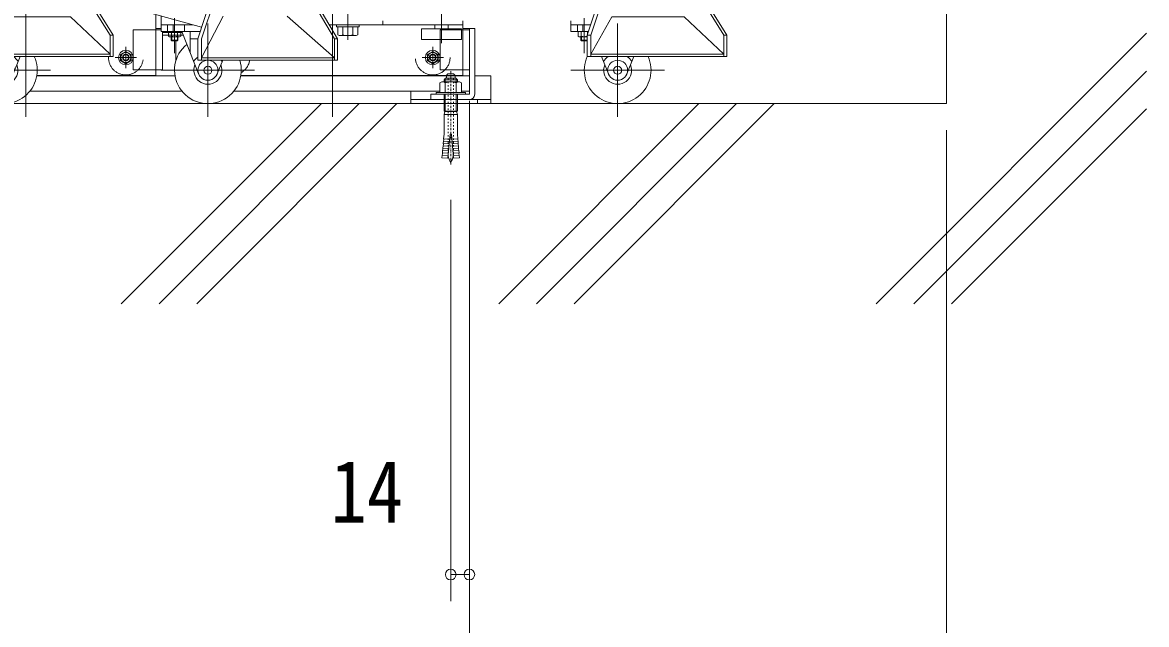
# Model space of a CAD drawing. Units: millimetres, scale not verified. Extents: x -5740 to 5740, y -4020 to 4020.
# Drawn here: x -651 to 191, y -2591 to -2140 of the extents above; entities that cross this region are included whole.
import ezdxf
from ezdxf.enums import TextEntityAlignment as Align

# ---------------------------------------------------------------- set-up
doc = ezdxf.new("R2010")
doc.units = ezdxf.units.MM
doc.header["$LTSCALE"] = 10
for name, pattern in [('USER2', [10, 4, -6]), ('USER3', [13, 6, -3, 1, -3]), ('USER4', [24, 12, -5, 2, -5]), ('USER5', [25, 6, -5, 2, -5, 2, -5])]:
    doc.linetypes.add(name, pattern=pattern)
for name, color, linetype, lineweight in [('0-0_0', 7, 'Continuous', 18), ('0-1_0-0SHITUMEI', 4, 'Continuous', 18), ('0-3_2ラック-03BODL', 7, 'Continuous', 18), ('0-5_2ラック-43THIN', 4, 'Continuous', 18), ('0-9_2ラック-Aレル', 7, 'Continuous', 18), ('0-A_2ラック-Bラック前', 2, 'USER5', 18), ('0-B_2ラック-Cラック奥', 7, 'Continuous', 18), ('0-E_2ラック-F寸法', 3, 'Continuous', 18)]:
    doc.layers.add(name, color=color, linetype=linetype, lineweight=lineweight)
doc.styles.add('ＭＳ ゴシック', font='')
doc.styles.get('ＭＳ ゴシック').set_extended_font_data('MS Gothic')

# ---------------------------------------------------------------- blocks, each defined once
blk = doc.blocks.new('C-10x60L_3')
at = {"layer": '0-1_0-0SHITUMEI'}
for p, q in [((-54.8, 440), (-54.8, -440)), ((-54.8, 440), (0, 440)), ((0, -440), (0, 440)), ((-608, -88), (-608, 88)), ((-551.1, -130), (-551.1, 130)), ((-551.1, 130), (-488, 130)), ((-480, 152), (-432, 200)), ((-480, -152), (-480, 152)), ((-480, -122), (-480, 122)), ((-464.5, 167.5), (-374.8, 167.5)), ((-432, -200), (-432, 200)), ((-432, 200), (-374.8, 200)), ((-374.8, 268), (-342.8, 323.3)), ((-374.8, -268), (-374.8, 268)), ((-342.8, 323.3), (-54.8, 323.3)), ((-342.8, 161.7), (-54.8, 161.7)), ((-54.8, -323.3), (-54.8, 323.3)), ((0, 200), (507.1, 200)), ((0, 167.5), (507.1, 167.5)), ((507.1, -200), (507.1, 200)), ((520, 177.6), (507.1, 200)), ((507.1, 167.5), (520, 177.6)), ((520, 177.6), (603.6, 200)), ((520, -177.6), (520, 177.6)), ((603.6, -200), (603.6, 200)), ((603.6, 200), (1192.1, 200)), ((1192.1, 200), (1333.7, 212.4)), ((1200, 20), (1917.3, 82.8)), ((1200, -20), (1200, 20)), ((1349.4, 33.1), (1333.7, 212.4)), ((1473.2, 224.6), (1403.5, 218.5)), ((1419.2, 39.2), (1403.5, 218.5)), ((1488.9, 45.3), (1473.2, 224.6)), ((1612.7, 236.8), (1542.9, 230.7)), ((1558.6, 51.4), (1542.9, 230.7)), ((1628.4, 57.5), (1612.7, 236.8)), ((1752.1, 249), (1682.4, 242.9)), ((1698.1, 63.6), (1682.4, 242.9)), ((1767.8, 69.7), (1752.1, 249)), ((1821.9, 255.1), (1901.6, 262.1)), ((1837.6, 75.8), (1821.9, 255.1)), ((1917.3, 82.8), (1901.6, 262.1)), ((-551.1, -130), (-488, -130)), ((-480, -152), (-432, -200)), ((-464.5, -167.5), (-374.8, -167.5)), ((-432, -200), (-374.8, -200)), ((-374.8, -268), (-342.8, -323.3)), ((-342.8, -161.7), (-54.8, -161.7)), ((-342.8, -323.3), (-54.8, -323.3)), ((0, -167.5), (507.1, -167.5)), ((0, -200), (507.1, -200)), ((507.1, -167.5), (520, -177.6)), ((520, -177.6), (507.1, -200)), ((520, -177.6), (603.6, -200)), ((603.6, -200), (1192.1, -200)), ((1192.1, -200), (1333.7, -212.4)), ((1200, -20), (1917.3, -82.8)), ((1349.4, -33.1), (1333.7, -212.4)), ((1419.2, -39.2), (1403.5, -218.5)), ((1473.2, -224.6), (1403.5, -218.5)), ((1488.9, -45.3), (1473.2, -224.6)), ((1558.6, -51.4), (1542.9, -230.7)), ((1612.7, -236.8), (1542.9, -230.7)), ((1628.4, -57.5), (1612.7, -236.8)), ((1698.1, -63.6), (1682.4, -242.9)), ((1752.1, -249), (1682.4, -242.9)), ((1767.8, -69.7), (1752.1, -249)), ((1837.6, -75.8), (1821.9, -255.1)), ((1821.9, -255.1), (1901.6, -262.1)), ((1917.3, -82.8), (1901.6, -262.1)), ((-54.8, -440), (0, -440))]:
    blk.add_line(p, q, dxfattribs=at)
at = {"layer": '0-1_0-0SHITUMEI', "linetype": 'USER3'}
blk.add_line((-688, 0), (2120, 0), dxfattribs=at)
at = {"layer": '0-1_0-0SHITUMEI', "linetype": 'USER2'}
for p, q in [((-472, 80), (1774.7, 80)), ((-472, -80), (1774.7, -80))]:
    blk.add_line(p, q, dxfattribs=at)
at = {"layer": '0-1_0-0SHITUMEI'}
for centre, radius, start, end in [((-499.1, 0), 140, 111.787, 141.055), ((-488, 122), 8, 0, 90), ((-472, 88), 8, 180, 270), ((50.3, 0), 425.1, 157.649, 202.351), ((-256.5, 242.5), 118.2, 180.014, 223.119), ((1360.4, 308.8), 100, 254.513, 295.487), ((1499.9, 321), 100, 254.513, 295.487), ((1639.4, 333.2), 100, 254.513, 295.487), ((1778.8, 345.4), 100, 254.513, 295.487), ((1774.7, -400), 480, 56.443, 82.426), ((-499.1, 0), 140, 218.945, 248.213), ((-488, -122), 8, 270, 0), ((-472, -88), 8, 90, 180), ((-256.5, -242.5), 118.2, 136.881, 179.986), ((1360.4, -308.8), 100, 64.513, 105.487), ((1499.9, -321), 100, 64.513, 105.487), ((1639.4, -333.2), 100, 64.513, 105.487), ((1778.8, -345.4), 100, 64.513, 105.487), ((1774.7, 400), 480, 277.574, 303.557)]:
    blk.add_arc(centre, radius, start, end, dxfattribs=at)
at = {"layer": '0-1_0-0SHITUMEI', "linetype": 'USER2'}
for centre, start, end in [((1774.7, -400), 82.426, 90), ((1774.7, 400), 270, 277.574)]:
    blk.add_arc(centre, 480, start, end, dxfattribs=at)
blk = doc.blocks.new('CCS-RACK-L-FRT1_13')
at = {"layer": '0-0_0', "color": 3, "linetype": 'USER4'}
for p, q in [((0, 102), (0, -10)), ((11.29, 47.9), (11.29, 69)), ((81.5, 70.61), (81.5, 45.3)), ((188.61, 37.9), (188.61, 64)), ((213.61, 60), (213.61, -10)), ((75, 42.5), (75, 26.5)), ((83, 34.5), (67, 34.5)), ((178.61, 25), (248.61, 25))]:
    blk.add_line(p, q, dxfattribs=at)
at = {"layer": '0-0_0'}
for p, q in [((97.5, 59), (-2.58, 59)), ((-2.58, 59), (97.5, 59)), ((37.5, 62), (37.5, 59)), ((97.5, 62), (97.5, 55.23)), ((178.61, 59), (193.32, 59)), ((183.44, 54), (183.44, 59)), ((187.5, 59), (187.5, 54)), ((7.53, 57.4), (7.53, 51.6)), ((15.04, 57.4), (15.04, 51.6)), ((186.31, 54), (186.31, 50.45)), ((190.73, 51.19), (193.55, 51.19)), ((190.91, 51.74), (190.91, 54)), ((293.21, 35.35), (293.21, 51.19)), ((186.11, 47.5), (190.73, 47.5)), ((201.43, 35.35), (206.64, 22.23)), ((220.58, 22.23), (225.8, 35.35)), ((97.5, 21), (-68.82, 21)), ((97.5, 25.23), (97.5, 21))]:
    blk.add_line(p, q, dxfattribs=at)
at = {"layer": '0-0_0', "color": 3, "linetype": 'USER2'}
for p, q in [((76.5, 56), (76.5, 59)), ((86.5, 56), (86.5, 59)), ((97.5, 55.23), (97.5, 25.23))]:
    blk.add_line(p, q, dxfattribs=at)
at = {"layer": '0-0_0', "color": 3}
for p, q in [((186.51, 50), (186.51, 47.1)), ((190.71, 47.1), (190.71, 50))]:
    blk.add_line(p, q, dxfattribs=at)
at = {"layer": '0-0_0'}
for points in [[(266.6, 94), (293.21, 51.19), (295.5, 51.19), (295.5, 35.35), (190.73, 35.35), (190.73, 51.19), (204.89, 94)], [(207.71, 94), (193.55, 51.19), (193.55, 35.35)], [(295.5, 51.19), (268.9, 94), (259.17, 94), (259.17, 92)], [(19.79, 59), (19.79, 57.4), (2.79, 57.4), (2.79, 59)], [(191.66, 54), (178.61, 54), (178.61, 62)], [(3.78, 57.4), (3.78, 51.6), (4.99, 50.9), (17.59, 50.9), (18.79, 51.6), (18.79, 57.4)], [(190.73, 50), (184.79, 50), (184.01, 50.45), (184.01, 54)], [(186.11, 50), (186.11, 47.5), (186.61, 47), (190.61, 47), (190.73, 47.12)]]:
    blk.add_lwpolyline(points, dxfattribs=at)
for points in [[(209.35, 65), (193.55, 36.99), (293.21, 36.99), (263.52, 65)], [(102.5, 55.23), (102.5, 25.23), (80.5, 25.23), (80.5, 55.23)], [(75, 29.88), (79, 32.19), (79, 36.81), (75, 39.12), (71, 36.81), (71, 32.19)]]:
    blk.add_lwpolyline(points, close=True, dxfattribs=at)
at = {"layer": '0-0_0', "color": 3, "linetype": 'USER2'}
blk.add_lwpolyline([(96.5, 56), (66.5, 56), (66.5, 48), (96.5, 48)], close=True, dxfattribs=at)
blk.add_circle((75, 34.5), 13, dxfattribs=at)
at = {"layer": '0-0_0'}
for centre, radius in [((75, 34.5), 5.5), ((75, 34.5), 3.82), ((75, 34.5), 2.1), ((213.61, 25), 7.5), ((213.61, 25), 3)]:
    blk.add_circle(centre, radius, dxfattribs=at)
at = {"layer": '0-0_0', "color": 3}
blk.add_circle((75, 34.5), 2.5, dxfattribs=at)
at = {"layer": '0-0_0'}
for centre, radius, start, end in [((5.66, 53.78), 2.88, 270, 310.72682), ((11.29, 61.36), 10.46, 248.97459, 291.02541), ((16.92, 53.78), 2.88, 229.27318, 270), ((185.16, 52.14), 2.04, 244.26988, 304.28792), ((188.61, 57.73), 7.63, 252.4633, 286.11698), ((213.61, 25), 25, 155.5351, 24.4649), ((213.61, 25), 12.5, 124.07841, 148.55406), ((213.61, 25), 12.5, 31.44594, 55.92159), ((213.61, 25), 10.5, 157.26885, 22.73115)]:
    blk.add_arc(centre, radius, start, end, dxfattribs=at)
at = {"layer": '0-0_0', "color": 3, "linetype": 'USER2'}
blk.add_arc((-75, 34.5), 13, 299.66613, 351.47967, dxfattribs=at)
blk = doc.blocks.new('CCS-RACK-H-FRT1_12')
at = {"layer": '0-B_2ラック-Cラック奥', "color": 3, "linetype": 'USER4'}
for p, q in [((0, -10), (0, 102)), ((111.5, 64), (111.5, 37.9)), ((136.5, -10), (136.5, 60)), ((75, 42.5), (75, 26.5)), ((83, 34.5), (67, 34.5)), ((171.5, 25), (101.5, 25))]:
    blk.add_line(p, q, dxfattribs=at)
at = {"layer": '0-B_2ラック-Cラック奥'}
for p, q in [((143.59, 92.88), (128.84, 48.41)), ((131.66, 48.41), (146.41, 92.88)), ((205.31, 92.88), (231.32, 48.41)), ((233.61, 48.41), (207.6, 92.88)), ((47.15, 80.73), (131.66, 57.26)), ((97.5, 66.75), (97.5, 55.23)), ((101.5, 54), (101.5, 65.64)), ((101.5, 59), (125.4, 59)), ((106.32, 54), (106.32, 59)), ((110.39, 54), (110.39, 59)), ((119, 54), (119, 59)), ((148.05, 65.6), (131.66, 34.21)), ((196, 65.6), (231.32, 34.21)), ((80.5, 55.23), (80.5, 25.23)), ((101.5, 55.23), (80.5, 55.23)), ((130.7, 54), (101.5, 54)), ((102.5, 54), (102.5, 25.23)), ((109.2, 50.45), (109.2, 54)), ((113.8, 54), (113.8, 50.45)), ((116.9, 54), (129.53, 22.23)), ((123.27, 37.97), (123.27, 54)), ((115.32, 50), (107.68, 50)), ((109, 47.5), (109, 50)), ((109, 47.5), (109.5, 47)), ((109, 47.5), (114, 47.5)), ((113.5, 47), (109.5, 47)), ((112.57, 32.22), (112.57, 47)), ((114, 47.5), (113.5, 47)), ((114, 47.5), (114, 50)), ((128.84, 48.41), (123.27, 48.41)), ((128.84, 48.41), (128.84, 32.57)), ((131.66, 32.57), (131.66, 48.41)), ((231.32, 34.21), (131.66, 34.21)), ((147.58, 32.57), (143.47, 22.23)), ((97.5, 21), (8.29, 21)), ((102.5, 25.23), (80.5, 25.23)), ((97.5, 25.23), (97.5, 21))]:
    blk.add_line(p, q, dxfattribs=at)
at = {"layer": '0-B_2ラック-Cラック奥', "color": 3, "linetype": 'USER2'}
blk.add_line((97.5, 55.23), (97.5, 25.23), dxfattribs=at)
at = {"layer": '0-B_2ラック-Cラック奥', "color": 3}
for p, q in [((109.4, 50), (109.4, 47.1)), ((113.6, 50), (113.6, 47.1))]:
    blk.add_line(p, q, dxfattribs=at)
at = {"layer": '0-B_2ラック-Cラック奥'}
for points in [[(107.68, 50), (106.9, 50.45), (106.9, 54)], [(115.32, 50), (116.1, 50.45), (116.1, 54)], [(128.84, 32.57), (233.61, 32.57), (233.61, 48.41), (231.32, 48.41), (231.32, 32.57)]]:
    blk.add_lwpolyline(points, dxfattribs=at)
blk.add_lwpolyline([(71, 32.19), (71, 36.81), (75, 39.12), (79, 36.81), (79, 32.19), (75, 29.88)], close=True, dxfattribs=at)
for centre, radius in [((75, 34.5), 5.5), ((75, 34.5), 3.82), ((75, 34.5), 2.1), ((136.5, 25), 7.5), ((136.5, 25), 3)]:
    blk.add_circle(centre, radius, dxfattribs=at)
at = {"layer": '0-B_2ラック-Cラック奥', "color": 3}
blk.add_circle((75, 34.5), 2.5, dxfattribs=at)
at = {"layer": '0-B_2ラック-Cラック奥', "color": 3, "linetype": 'USER2'}
blk.add_arc((75, 34.5), 13, 176.23607, 136.92058, dxfattribs=at)
at = {"layer": '0-B_2ラック-Cラック奥'}
for centre, radius, start, end in [((108.05, 52.14), 2.04, 244.26988, 304.28792), ((111.5, 57.73), 7.63, 252.4633, 287.5367), ((136.5, 25), 25, 129.14176, 17.63527), ((114.95, 52.14), 2.04, 235.71208, 295.73012), ((136.5, 25), 12.5, 127.76939, 148.55406), ((136.5, 25), 10.5, 157.26885, 22.73115), ((136.5, 25), 12.5, 31.44594, 37.29458)]:
    blk.add_arc(centre, radius, start, end, dxfattribs=at)

msp = doc.modelspace()

# ---------------------------------------------------------------- linework, layer by layer
at = {"layer": '0-3_2ラック-03BODL'}
for p, q in [((41.3, -245.76), (41.3, -2200.95)), ((41.3, -2200.95), (-1318.01, -2200.95))]:
    msp.add_line(p, q, dxfattribs=at)
at = {"layer": '0-5_2ラック-43THIN'}
for p, q in [((-11.4, -2350.95), (191.3, -2148.25)), ((16.89, -2350.95), (191.3, -2176.54)), ((-577.08, -2350.95), (-427.08, -2200.95)), ((-548.8, -2350.95), (-398.8, -2200.95)), ((-520.51, -2350.95), (-370.51, -2200.95)), ((-294.24, -2350.95), (-144.24, -2200.95)), ((-265.95, -2350.95), (-115.95, -2200.95)), ((-237.67, -2350.95), (-87.67, -2200.95)), ((45.17, -2350.95), (191.3, -2204.82))]:
    msp.add_line(p, q, dxfattribs=at)
at = {"layer": '0-9_2ラック-Aレル'}
for p, q in [((-547.2, -2144.62), (-551.2, -2144.62)), ((-531.53, -2147.62), (-546.2, -2147.62)), ((-312.2, -2144.62), (-321.2, -2144.62)), ((-316.2, -2144.62), (-316.2, -2193.95)), ((-312.2, -2193.95), (-312.2, -2144.62)), ((-530.74, -2149.62), (-546.2, -2149.62)), ((-536.85, -2180.12), (-640.43, -2180.12)), ((-333.42, -2180.12), (-487.55, -2180.12)), ((-316.2, -2180.12), (-326.97, -2180.12)), ((-312.2, -2180.12), (-300.2, -2180.12)), ((-300.2, -2180.12), (-300.2, -2200.95)), ((-531.68, -2191.62), (-645.6, -2191.62)), ((-338.28, -2191.62), (-492.72, -2191.62)), ((-360.2, -2191.62), (-360.2, -2200.95)), ((-300.2, -2197.95), (-360.2, -2197.95)), ((-345.2, -2193.95), (-345.2, -2197.95)), ((-345.2, -2193.95), (-316.2, -2193.95)), ((-316.2, -2191.62), (-322.11, -2191.62)), ((-310.2, -2197.95), (-310.2, -2200.95)), ((-360.2, -2200.95), (-300.2, -2200.95))]:
    msp.add_line(p, q, dxfattribs=at)
msp.add_arc((-316.2, -2193.95), 4, 270, 0, dxfattribs=at)
at = {"layer": '0-E_2ラック-F寸法'}
for p, q in [((-316.2, -2713.71), (-316.2, -2198.95)), ((41.3, -2853.71), (41.3, -2220.95)), ((-330.2, -2573.71), (-330.2, -2272.95)), ((-316.2, -2553.71), (-330.2, -2553.71))]:
    msp.add_line(p, q, dxfattribs=at)
for centre, start, end in [((-330.2, -2553.71), 0, 180), ((-316.2, -2553.71), 0, 180), ((-330.2, -2553.71), 180, 0), ((-316.2, -2553.71), 180, 0)]:
    msp.add_arc(centre, 4, start, end, dxfattribs=at)

# ---------------------------------------------------------------- block references
at = {"layer": '0-9_2ラック-Aレル', "xscale": -0.025, "yscale": 0.025, "rotation": 90}
msp.add_blockref('C-10x60L_3', (-330.2, -2193.95), dxfattribs=at)
at = {"layer": '0-A_2ラック-Bラック前'}
msp.add_blockref('CCS-RACK-H-FRT1_12', (-648.7, -2200.95), dxfattribs=at)
at = {"layer": '0-B_2ラック-Cラック奥'}
for p in [(-878.7, -2200.95), (-418.7, -2200.95)]:
    msp.add_blockref('CCS-RACK-L-FRT1_13', p, dxfattribs=at)

# ---------------------------------------------------------------- texts
at = {"layer": '0-E_2ラック-F寸法', "color": 7, "style": 'ＭＳ ゴシック', "width": 0.85}
msp.add_text('14', height=46.89, dxfattribs=at).set_placement((-420.17, -2528.91), align=Align.BOTTOM_LEFT)

doc.saveas('drawing.dxf')
